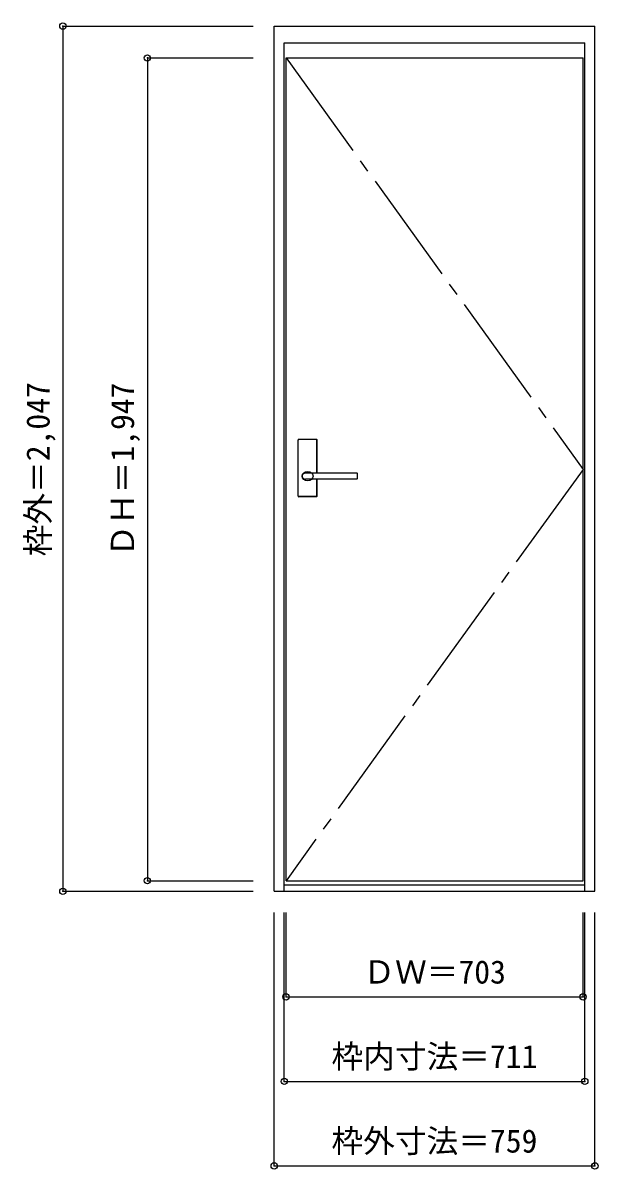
# Model space of a CAD drawing. Units: millimetres, scale not verified. Extents: x -744 to 617, y -1329 to 1384.
import ezdxf
from ezdxf.enums import TextEntityAlignment as Align

# ---------------------------------------------------------------- set-up
doc = ezdxf.new("R2010")
doc.units = ezdxf.units.MM
doc.header["$LTSCALE"] = 30
doc.header["$PDMODE"] = 32
doc.header["$PDSIZE"] = 15
doc.linetypes.add('CHAIN2', pattern=[12, 9, -1, 1, -1])
doc.layers.add('0-0', color=3, linetype='Continuous')
doc.layers.add('0-1_寸法', color=7, linetype='Continuous')
doc.styles.add('ＭＳ ゴシック', font='')
doc.styles.get('ＭＳ ゴシック').set_extended_font_data('MS Gothic')

msp = doc.modelspace()

# ---------------------------------------------------------------- linework, layer by layer
at = {"layer": '0-0'}
for p, q in [((-149.78, -671.01), (-149.78, 1376.49)), ((-149.78, 1376.49), (609.22, 1376.49)), ((609.22, -671.01), (609.22, 1376.49)), ((-125.78, -671.01), (-125.78, 1336.49)), ((-125.78, 1336.49), (585.22, 1336.49)), ((585.22, -671.01), (585.22, 1336.49)), ((-121.78, 1300.99), (581.22, 1300.99)), ((-121.78, -646.01), (-121.78, 1300.99)), ((581.22, -646.01), (581.22, 1300.99)), ((-93.28, 263.99), (-93.28, 396.99)), ((-49.78, 398.49), (-91.78, 398.49)), ((-48.28, 318.49), (-48.28, 396.99)), ((-75.59, 318.49), (-75.78, 318.49)), ((46.22, 304.49), (-75.78, 304.49)), ((46.22, 318.49), (-75.59, 318.49)), ((-48.28, 263.99), (-48.28, 304.49)), ((47.22, 305.49), (47.22, 317.49)), ((-49.78, 262.49), (-91.78, 262.49)), ((-121.78, -646.01), (581.22, -646.01)), ((-149.78, -671.01), (609.22, -671.01)), ((-125.78, -656.01), (585.22, -656.01))]:
    msp.add_line(p, q, dxfattribs=at)
at = {"layer": '0-0', "color": 7, "linetype": 'CHAIN2'}
for p, q in [((-121.78, 1300.99), (581.22, 327.49)), ((581.22, 327.49), (-121.78, -646.01))]:
    msp.add_line(p, q, dxfattribs=at)
at = {"layer": '0-0', "color": 4}
for p, q in [((-92.78, 263.99), (-92.78, 396.99)), ((-49.78, 397.99), (-91.78, 397.99)), ((-48.78, 318.49), (-48.78, 396.99)), ((-48.78, 263.99), (-48.78, 304.49)), ((-49.78, 262.99), (-91.78, 262.99))]:
    msp.add_line(p, q, dxfattribs=at)
at = {"layer": '0-0'}
for centre, radius, start, end in [((-91.78, 396.99), 1.5, 90, 180), ((-49.78, 396.99), 1.5, 0, 90), ((46.22, 317.49), 1, 0, 90), ((46.22, 305.49), 1, 270, 0), ((-91.78, 263.99), 1.5, 180, 270), ((-49.78, 263.99), 1.5, 270, 0)]:
    msp.add_arc(centre, radius, start, end, dxfattribs=at)
at = {"layer": '0-0', "color": 4}
for centre, start, end in [((-91.78, 396.99), 90, 180), ((-49.78, 396.99), 0, 90), ((-91.78, 263.99), 180, 270), ((-49.78, 263.99), 270, 0)]:
    msp.add_arc(centre, 1, start, end, dxfattribs=at)
at = {"layer": '0-0'}
msp.add_ellipse((-70.78, 311.49), major_axis=(-13, 0), ratio=0.865384, dxfattribs=at)
msp.add_ellipse((-75.78, 311.49), major_axis=(-8, 0), ratio=0.875, start_param=4.712389, end_param=7.8539816, dxfattribs=at)
at = {"layer": '0-1_寸法', "color": 4}
for p, q in [((-649.78, 1376.49), (-199.78, 1376.49)), ((-649.78, 1376.49), (-649.78, -671.01)), ((-449.78, 1300.99), (-199.78, 1300.99)), ((-449.78, 1300.99), (-449.78, -646.01)), ((-449.78, -646.01), (-199.78, -646.01)), ((-649.78, -671.01), (-199.78, -671.01)), ((-149.78, -1321.01), (-149.78, -721.01)), ((-125.78, -1121.01), (-125.78, -721.01)), ((-121.78, -921.01), (-121.78, -721.01)), ((581.22, -921.01), (581.22, -721.01)), ((585.22, -1121.01), (585.22, -721.01)), ((609.22, -1321.01), (609.22, -721.01)), ((-121.78, -921.01), (581.22, -921.01)), ((-125.78, -1121.01), (585.22, -1121.01)), ((-149.78, -1321.01), (609.22, -1321.01))]:
    msp.add_line(p, q, dxfattribs=at)
at = {"layer": '0-1_寸法'}
for p in [(-649.78, 1376.49), (-449.78, 1300.99), (-449.78, -646.01), (-649.78, -671.01), (-121.78, -921.01), (581.22, -921.01), (-125.78, -1121.01), (585.22, -1121.01), (-149.78, -1321.01), (609.22, -1321.01)]:
    msp.add_point(p, dxfattribs=at)

# ---------------------------------------------------------------- texts
at = {"layer": '0-1_寸法', "style": 'ＭＳ ゴシック'}
for s, p in [('枠外＝2,047', (-664.78, 121.74)), ('ＤＨ＝1,947', (-464.78, 120.74))]:
    msp.add_text(s, height=54.99, rotation=90, dxfattribs=at).set_placement(p, align=Align.BOTTOM_LEFT)
for s, p in [('ＤＷ＝703', (61.31, -906.01)), ('枠内寸法＝711', (-14.19, -1106.01)), ('枠外寸法＝759', (-14.19, -1306.01))]:
    msp.add_text(s, height=54.99, dxfattribs=at).set_placement(p, align=Align.BOTTOM_LEFT)

doc.saveas('drawing.dxf')
